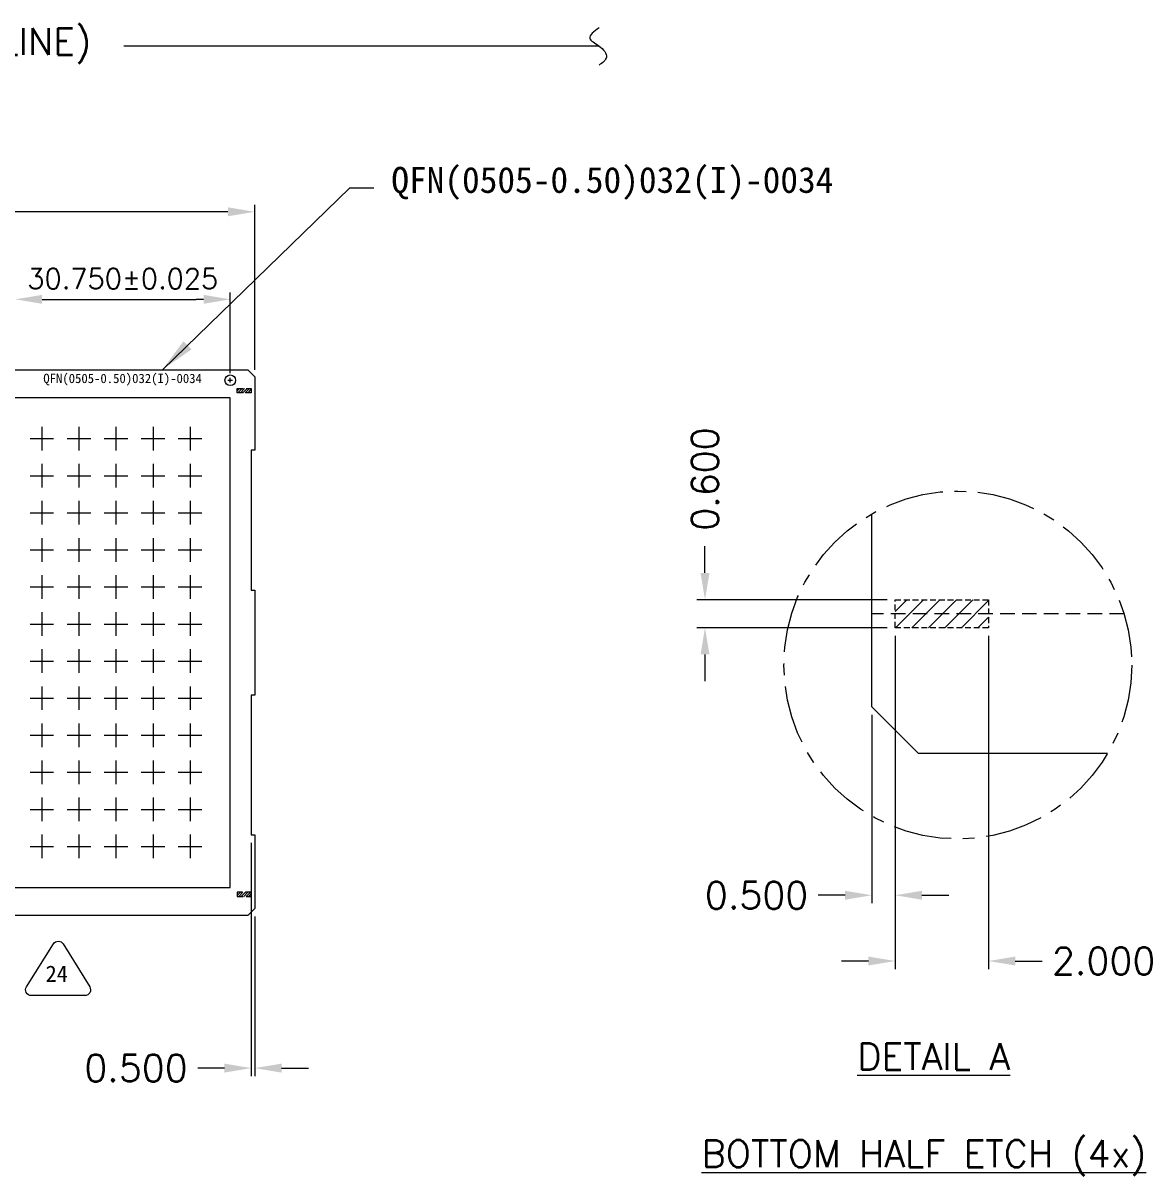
# Model space of a CAD drawing. Header units: millimetres. Extents: x 4859 to 4983, y 1620 to 1771.
# Drawn here: x 4934.59 to 4983.01, y 1619.6 to 1669.04 of the extents above; entities that cross this region are included whole.
import ezdxf

# ---------------------------------------------------------------- set-up
doc = ezdxf.new("R2010")
doc.units = ezdxf.units.MM
for name, pattern in [('CENTER', [2, 1.25, -0.25, 0.25, -0.25]), ('HIDDEN', [0.375, 0.25, -0.125]), ('HIDDEN2', [0.1875, 0.125, -0.0625])]:
    doc.linetypes.add(name, pattern=pattern)
for name, color, linetype in [('1', 7, 'Continuous'), ('1D', 4, 'Continuous'), ('PKG', 2, 'Continuous'), ('中心线', 1, 'CENTER')]:
    doc.layers.add(name, color=color, linetype=linetype)
doc.layers.add('标注线', color=3, linetype='Continuous', lineweight=18)
doc.styles.add('SIMPLEX', font='SIMPLEX')
doc.styles.get("Standard").update_dxf_attribs({"font": 'SimSun.ttf'})
doc.styles.add('宋体', font='SimSun.ttf')
doc.dimstyles.get("Standard").update_dxf_attribs({"dimtxt": 0.18, "dimasz": 0.18, "dimexe": 0.18, "dimexo": 0.0625, "dimgap": 0.09, "dimtad": 0, "dimtih": 1, "dimtoh": 1, "dimdec": 4, "dimzin": 0, "dimdsep": 46, "dimtxsty": 'Standard', "dimcen": 0.09, "dimadec": 0, "dimazin": 0, "dimtfac": 1, "dimtdec": 4, "dimtofl": 0, "dimtmove": 0, "dimatfit": 3, "dimfxl": 1, "dimtolj": 1, "dimtzin": 0, "dimarcsym": 0})

msp = doc.modelspace()

# ---------------------------------------------------------------- hatches: boundary and pattern name
at = {"layer": 'PKG', "lineweight": 5}
h = msp.add_hatch(dxfattribs=at)
h.set_pattern_fill('ANSI31', color=256, scale=0.6, style=0)
h.set_pattern_definition([(45, (4587.711415, 1653.0431), (-0.053033009, 0.053033009), [])])
h.paths.add_polyline_path([(4867.2815, 1653.3595), (4867.2815, 1653.1795), (4867.8815, 1653.1795), (4867.8815, 1653.3595)])
h.paths.add_polyline_path([(4867.2815, 1631.5795), (4867.2815, 1631.7595), (4867.8815, 1631.7595), (4867.8815, 1631.5795)])
h.paths.add_polyline_path([(4944.3815, 1631.5795), (4944.3815, 1631.7595), (4943.7815, 1631.7595), (4943.7815, 1631.5795)])
h.paths.add_polyline_path([(4944.3815, 1653.3595), (4944.3815, 1653.1795), (4943.7815, 1653.1795), (4943.7815, 1653.3595)])
h = msp.add_hatch(dxfattribs=at)
h.set_pattern_fill('ANSI31', color=256, scale=4, style=0)
h.set_pattern_definition([(45, (4451.9162, 1727.58855), (-0.3535534, 0.3535534), [])])
h.paths.add_polyline_path([(4971.9979, 1643.1075), (4971.9979, 1644.3075), (4975.9979, 1644.3075), (4975.9979, 1643.1075)])

# ---------------------------------------------------------------- linework, layer by layer
at = {"layer": '1', "lineweight": 5}
for p, q in [((4867.4315, 1654.1695), (4944.2315, 1654.1695)), ((4944.2315, 1654.1695), (4944.5315, 1653.8695)), ((4944.5315, 1653.8695), (4944.5315, 1650.7195)), ((4944.5315, 1650.7195), (4944.3815, 1650.7195)), ((4944.3815, 1650.7195), (4944.3815, 1644.7195)), ((4944.3815, 1644.7195), (4944.5315, 1644.7195)), ((4944.5315, 1644.7195), (4944.5315, 1640.2195)), ((4944.5315, 1640.2195), (4944.3815, 1640.2195)), ((4944.3815, 1640.2195), (4944.3815, 1634.2195)), ((4944.3815, 1634.2195), (4944.5315, 1634.2195)), ((4944.5315, 1634.2195), (4944.5315, 1631.0695)), ((4944.5315, 1631.0695), (4944.2315, 1630.7695)), ((4944.2315, 1630.7695), (4867.4315, 1630.7695))]:
    msp.add_line(p, q, dxfattribs=at)
msp.add_lwpolyline([(4981.1079, 1637.7075), (4972.9979, 1637.7075), (4970.9979, 1639.7075), (4970.9979, 1647.9888)], dxfattribs=at)
msp.add_circle((4943.4815, 1653.7159), 0.2286, dxfattribs=at)
at = {"layer": '1D', "linetype": 'HIDDEN2', "lineweight": 5, "ltscale": 5}
msp.add_line((4981.815, 1643.7075), (4970.9979, 1643.7075), dxfattribs=at)
at = {"layer": 'PKG', "lineweight": 5}
for p, q in [((4943.4815, 1653.6159), (4943.4815, 1653.8159)), ((4943.3815, 1653.7159), (4943.5815, 1653.7159))]:
    msp.add_line(p, q, dxfattribs=at)
at = {"layer": 'PKG', "linetype": 'HIDDEN', "lineweight": 5}
for points in [[(4944.3815, 1653.3595), (4944.3815, 1653.1795), (4943.7815, 1653.1795), (4943.7815, 1653.3595)], [(4971.9979, 1643.1075), (4971.9979, 1644.3075), (4975.9979, 1644.3075), (4975.9979, 1643.1075)], [(4944.3815, 1631.5795), (4944.3815, 1631.7595), (4943.7815, 1631.7595), (4943.7815, 1631.5795)]]:
    msp.add_lwpolyline(points, close=True, dxfattribs=at)
at = {"layer": 'PKG', "lineweight": 5}
msp.add_lwpolyline([(4868.4815, 1631.9695), (4943.4815, 1631.9695), (4943.4815, 1652.9695), (4868.4815, 1652.9695)], close=True, dxfattribs=at)
at = {"layer": 'PKG', "color": 2, "linetype": 'CENTER', "lineweight": 5, "ltscale": 2}
msp.add_circle((4974.6878, 1641.5058), 7.4595, dxfattribs=at)
at = {"layer": 'PKG', "lineweight": 5}
msp.add_open_spline([(4959.2957, 1668.8284), (4959.0839, 1668.6731), (4958.6859, 1668.3812), (4959.3446, 1668.0732), (4959.7768, 1667.5786), (4959.4453, 1667.3352), (4959.2957, 1667.2253)], degree=3, knots=[0, 0, 0, 0, 0.5949743, 1.1181563, 1.6941284, 2.1681598, 2.1681598, 2.1681598, 2.1681598], dxfattribs=at)
at = {"layer": '中心线', "linetype": 'CENTER', "lineweight": 5}
for p, q in [((4935.3965, 1651.7218), (4935.3965, 1650.7073)), ((4936.9865, 1651.7218), (4936.9865, 1650.7073)), ((4938.5765, 1651.7218), (4938.5765, 1650.7073)), ((4940.1665, 1651.7218), (4940.1665, 1650.7073)), ((4941.7565, 1651.7218), (4941.7565, 1650.7073)), ((4934.8892, 1651.2145), (4935.9037, 1651.2145)), ((4936.4792, 1651.2145), (4937.4937, 1651.2145)), ((4938.0692, 1651.2145), (4939.0837, 1651.2145)), ((4939.6592, 1651.2145), (4940.6737, 1651.2145)), ((4941.2492, 1651.2145), (4942.2637, 1651.2145)), ((4935.3965, 1650.1318), (4935.3965, 1649.1173)), ((4936.9865, 1650.1318), (4936.9865, 1649.1173)), ((4938.5765, 1650.1318), (4938.5765, 1649.1173)), ((4940.1665, 1650.1318), (4940.1665, 1649.1173)), ((4941.7565, 1650.1318), (4941.7565, 1649.1173)), ((4934.8892, 1649.6245), (4935.9037, 1649.6245)), ((4936.4792, 1649.6245), (4937.4937, 1649.6245)), ((4938.0692, 1649.6245), (4939.0837, 1649.6245)), ((4939.6592, 1649.6245), (4940.6737, 1649.6245)), ((4941.2492, 1649.6245), (4942.2637, 1649.6245)), ((4935.3965, 1648.5418), (4935.3965, 1647.5273)), ((4936.9865, 1648.5418), (4936.9865, 1647.5273)), ((4938.5765, 1648.5418), (4938.5765, 1647.5273)), ((4940.1665, 1648.5418), (4940.1665, 1647.5273)), ((4941.7565, 1648.5418), (4941.7565, 1647.5273)), ((4934.8892, 1648.0345), (4935.9037, 1648.0345)), ((4936.4792, 1648.0345), (4937.4937, 1648.0345)), ((4938.0692, 1648.0345), (4939.0837, 1648.0345)), ((4939.6592, 1648.0345), (4940.6737, 1648.0345)), ((4941.2492, 1648.0345), (4942.2637, 1648.0345)), ((4935.3965, 1646.9518), (4935.3965, 1645.9373)), ((4936.9865, 1646.9518), (4936.9865, 1645.9373)), ((4938.5765, 1646.9518), (4938.5765, 1645.9373)), ((4940.1665, 1646.9518), (4940.1665, 1645.9373)), ((4941.7565, 1646.9518), (4941.7565, 1645.9373)), ((4934.8892, 1646.4445), (4935.9037, 1646.4445)), ((4936.4792, 1646.4445), (4937.4937, 1646.4445)), ((4938.0692, 1646.4445), (4939.0837, 1646.4445)), ((4939.6592, 1646.4445), (4940.6737, 1646.4445)), ((4941.2492, 1646.4445), (4942.2637, 1646.4445)), ((4935.3965, 1645.3618), (4935.3965, 1644.3473)), ((4936.9865, 1645.3618), (4936.9865, 1644.3473)), ((4938.5765, 1645.3618), (4938.5765, 1644.3473)), ((4940.1665, 1645.3618), (4940.1665, 1644.3473)), ((4941.7565, 1645.3618), (4941.7565, 1644.3473)), ((4934.8892, 1644.8545), (4935.9037, 1644.8545)), ((4936.4792, 1644.8545), (4937.4937, 1644.8545)), ((4938.0692, 1644.8545), (4939.0837, 1644.8545)), ((4939.6592, 1644.8545), (4940.6737, 1644.8545)), ((4941.2492, 1644.8545), (4942.2637, 1644.8545)), ((4935.3965, 1643.7718), (4935.3965, 1642.7573)), ((4936.9865, 1643.7718), (4936.9865, 1642.7573)), ((4938.5765, 1643.7718), (4938.5765, 1642.7573)), ((4940.1665, 1643.7718), (4940.1665, 1642.7573)), ((4941.7565, 1643.7718), (4941.7565, 1642.7573)), ((4934.8892, 1643.2645), (4935.9037, 1643.2645)), ((4936.4792, 1643.2645), (4937.4937, 1643.2645)), ((4938.0692, 1643.2645), (4939.0837, 1643.2645)), ((4939.6592, 1643.2645), (4940.6737, 1643.2645)), ((4941.2492, 1643.2645), (4942.2637, 1643.2645)), ((4935.3965, 1642.1818), (4935.3965, 1641.1673)), ((4936.9865, 1642.1818), (4936.9865, 1641.1673)), ((4938.5765, 1642.1818), (4938.5765, 1641.1673)), ((4940.1665, 1642.1818), (4940.1665, 1641.1673)), ((4941.7565, 1642.1818), (4941.7565, 1641.1673)), ((4934.8892, 1641.6745), (4935.9037, 1641.6745)), ((4936.4792, 1641.6745), (4937.4937, 1641.6745)), ((4938.0692, 1641.6745), (4939.0837, 1641.6745)), ((4939.6592, 1641.6745), (4940.6737, 1641.6745)), ((4941.2492, 1641.6745), (4942.2637, 1641.6745)), ((4935.3965, 1640.5918), (4935.3965, 1639.5773)), ((4936.9865, 1640.5918), (4936.9865, 1639.5773)), ((4938.5765, 1640.5918), (4938.5765, 1639.5773)), ((4940.1665, 1640.5918), (4940.1665, 1639.5773)), ((4941.7565, 1640.5918), (4941.7565, 1639.5773)), ((4934.8892, 1640.0845), (4935.9037, 1640.0845)), ((4936.4792, 1640.0845), (4937.4937, 1640.0845)), ((4938.0692, 1640.0845), (4939.0837, 1640.0845)), ((4939.6592, 1640.0845), (4940.6737, 1640.0845)), ((4941.2492, 1640.0845), (4942.2637, 1640.0845)), ((4935.3965, 1639.0018), (4935.3965, 1637.9873)), ((4936.9865, 1639.0018), (4936.9865, 1637.9873)), ((4938.5765, 1639.0018), (4938.5765, 1637.9873)), ((4940.1665, 1639.0018), (4940.1665, 1637.9873)), ((4941.7565, 1639.0018), (4941.7565, 1637.9873)), ((4934.8892, 1638.4945), (4935.9037, 1638.4945)), ((4936.4792, 1638.4945), (4937.4937, 1638.4945)), ((4938.0692, 1638.4945), (4939.0837, 1638.4945)), ((4939.6592, 1638.4945), (4940.6737, 1638.4945)), ((4941.2492, 1638.4945), (4942.2637, 1638.4945)), ((4935.3965, 1637.4118), (4935.3965, 1636.3973)), ((4936.9865, 1637.4118), (4936.9865, 1636.3973)), ((4938.5765, 1637.4118), (4938.5765, 1636.3973)), ((4940.1665, 1637.4118), (4940.1665, 1636.3973)), ((4941.7565, 1637.4118), (4941.7565, 1636.3973)), ((4934.8892, 1636.9045), (4935.9037, 1636.9045)), ((4936.4792, 1636.9045), (4937.4937, 1636.9045)), ((4938.0692, 1636.9045), (4939.0837, 1636.9045)), ((4939.6592, 1636.9045), (4940.6737, 1636.9045)), ((4941.2492, 1636.9045), (4942.2637, 1636.9045)), ((4935.3965, 1635.8218), (4935.3965, 1634.8073)), ((4936.9865, 1635.8218), (4936.9865, 1634.8073)), ((4938.5765, 1635.8218), (4938.5765, 1634.8073)), ((4940.1665, 1635.8218), (4940.1665, 1634.8073)), ((4941.7565, 1635.8218), (4941.7565, 1634.8073)), ((4934.8892, 1635.3145), (4935.9037, 1635.3145)), ((4936.4792, 1635.3145), (4937.4937, 1635.3145)), ((4938.0692, 1635.3145), (4939.0837, 1635.3145)), ((4939.6592, 1635.3145), (4940.6737, 1635.3145)), ((4941.2492, 1635.3145), (4942.2637, 1635.3145)), ((4935.3965, 1634.2318), (4935.3965, 1633.2173)), ((4936.9865, 1634.2318), (4936.9865, 1633.2173)), ((4938.5765, 1634.2318), (4938.5765, 1633.2173)), ((4940.1665, 1634.2318), (4940.1665, 1633.2173)), ((4941.7565, 1634.2318), (4941.7565, 1633.2173)), ((4934.8892, 1633.7245), (4935.9037, 1633.7245)), ((4936.4792, 1633.7245), (4937.4937, 1633.7245)), ((4938.0692, 1633.7245), (4939.0837, 1633.7245)), ((4939.6592, 1633.7245), (4940.6737, 1633.7245)), ((4941.2492, 1633.7245), (4942.2637, 1633.7245))]:
    msp.add_line(p, q, dxfattribs=at)
at = {"layer": '标注线', "lineweight": 5}
for p, q in [((4959.2957, 1668.0498), (4938.9187, 1668.0498)), ((4944.5315, 1654.1695), (4944.5315, 1661.2406)), ((4943.3815, 1660.9406), (4912.5934, 1660.9406)), ((4943.4815, 1654.0159), (4943.4815, 1657.4873)), ((4935.4065, 1657.1873), (4942.0166, 1657.1873)), ((4942.3315, 1657.1873), (4942.0166, 1657.1873)), ((4963.8414, 1645.4575), (4963.8414, 1646.6075)), ((4971.6529, 1644.3075), (4963.4964, 1644.3075)), ((4971.6529, 1643.1075), (4963.4964, 1643.1075)), ((4971.9979, 1642.7625), (4971.9979, 1631.2873)), ((4971.9979, 1642.7625), (4971.9979, 1628.4671)), ((4975.9979, 1642.7625), (4975.9979, 1628.4671)), ((4963.8414, 1641.9575), (4963.8414, 1640.8075)), ((4970.9979, 1639.3625), (4970.9979, 1631.2873)), ((4944.3815, 1633.8745), (4944.3815, 1623.8746)), ((4969.8479, 1631.6323), (4968.6979, 1631.6323)), ((4973.1479, 1631.6323), (4974.2979, 1631.6323)), ((4944.5315, 1630.7245), (4944.5315, 1623.8746)), ((4970.8479, 1628.8121), (4969.6979, 1628.8121)), ((4977.1479, 1628.8121), (4978.2979, 1628.8121)), ((4943.2315, 1624.2196), (4942.0815, 1624.2196)), ((4945.6815, 1624.2196), (4946.8315, 1624.2196))]:
    msp.add_line(p, q, dxfattribs=at)
at = {"layer": '标注线', "color": 6, "lineweight": 5, "ltscale": 2, "elevation": 0.0145}
msp.add_lwpolyline([(4936.3143, 1629.545), (4937.4488, 1627.7082, -0.5872916), (4937.236, 1627.3266), (4934.947, 1627.3266, -0.5899404), (4934.7352, 1627.7099), (4935.8898, 1629.5467, -0.5551437)], format="xyb", close=True, dxfattribs=at)
at = {"layer": '标注线', "lineweight": 5}
for points in [[(4943.3815, 1661.1322), (4943.3815, 1660.7489), (4944.5315, 1660.9406)], [(4935.4065, 1657.379), (4935.4065, 1656.9957), (4934.2565, 1657.1873)], [(4942.3315, 1657.379), (4942.3315, 1656.9957), (4943.4815, 1657.1873)], [(4963.6497, 1645.4575), (4964.033, 1645.4575), (4963.8414, 1644.3075)], [(4963.6497, 1641.9575), (4964.033, 1641.9575), (4963.8414, 1643.1075)], [(4969.8479, 1631.824), (4969.8479, 1631.4406), (4970.9979, 1631.6323)], [(4973.1479, 1631.824), (4973.1479, 1631.4406), (4971.9979, 1631.6323)], [(4970.8479, 1629.0037), (4970.8479, 1628.6204), (4971.9979, 1628.8121)], [(4977.1479, 1629.0037), (4977.1479, 1628.6204), (4975.9979, 1628.8121)], [(4943.2315, 1624.4113), (4943.2315, 1624.0279), (4944.3815, 1624.2196)], [(4945.6815, 1624.4113), (4945.6815, 1624.0279), (4944.5315, 1624.2196)]]:
    msp.add_solid(points, dxfattribs=at)

# ---------------------------------------------------------------- texts
at = {"layer": '标注线', "lineweight": 5, "attachment_point": 5}
for s, insert, char_height, style in [('250.000 (MOLD LINE)', (4929.1287, 1668.0498), 1.15, 'SIMPLEX'), ('{\\fSimSun|b0|i0|c134|p2;QFN(0505-0.50)032(I)-0034}', (4959.8681, 1662.1612), 1.115046, 'SIMPLEX'), ('30.750±0.025', (4938.869, 1658.0734), 0.860438, 'SIMPLEX'), ('QFN(0505-0.50)032(I)-0034', (4938.8613, 1653.7438), 0.4, '宋体'), ('\\A1;0.500', (4966.0529, 1631.6323), 1.15, 'SIMPLEX'), ('\\A1;2.000', (4980.9429, 1628.8121), 1.15, 'SIMPLEX'), ('{\\LDETAIL A}', (4973.6523, 1624.7157, -0.019), 1.15, 'SIMPLEX'), ('\\A1;0.500', (4939.4365, 1624.2196), 1.15, 'SIMPLEX'), ('{\\LBOTTOM HALF ETCH (4x)}', (4973.2314, 1620.3622, -0.019), 1.15, 'SIMPLEX')]:
    msp.add_mtext(s, dxfattribs=dict(at, insert=insert, char_height=char_height, style=style))
at = {"layer": '标注线', "lineweight": 5, "insert": (4963.8414, 1649.482), "char_height": 1.15, "attachment_point": 5, "rotation": 90, "style": 'SIMPLEX'}
msp.add_mtext('\\A1;0.600', dxfattribs=at)
at = {"layer": '标注线', "color": 4, "linetype": 'ByBlock', "lineweight": 5, "insert": (4936.035, 1628.268, 0.0118), "char_height": 0.7, "width": 0.968274, "attachment_point": 5, "style": '宋体'}
msp.add_mtext('24', dxfattribs=at)

# ---------------------------------------------------------------- leaders
at = {"layer": '标注线', "lineweight": 5}
msp.add_leader([(4940.5677, 1654.1695), (4948.6009, 1661.9751), (4949.6309, 1661.9751)], dimstyle='Standard', override={"dimasz": 1.5, "dimgap": 0.3, "dimtad": 1, "dimlwd": 5}, dxfattribs=at)

doc.saveas('drawing.dxf')
